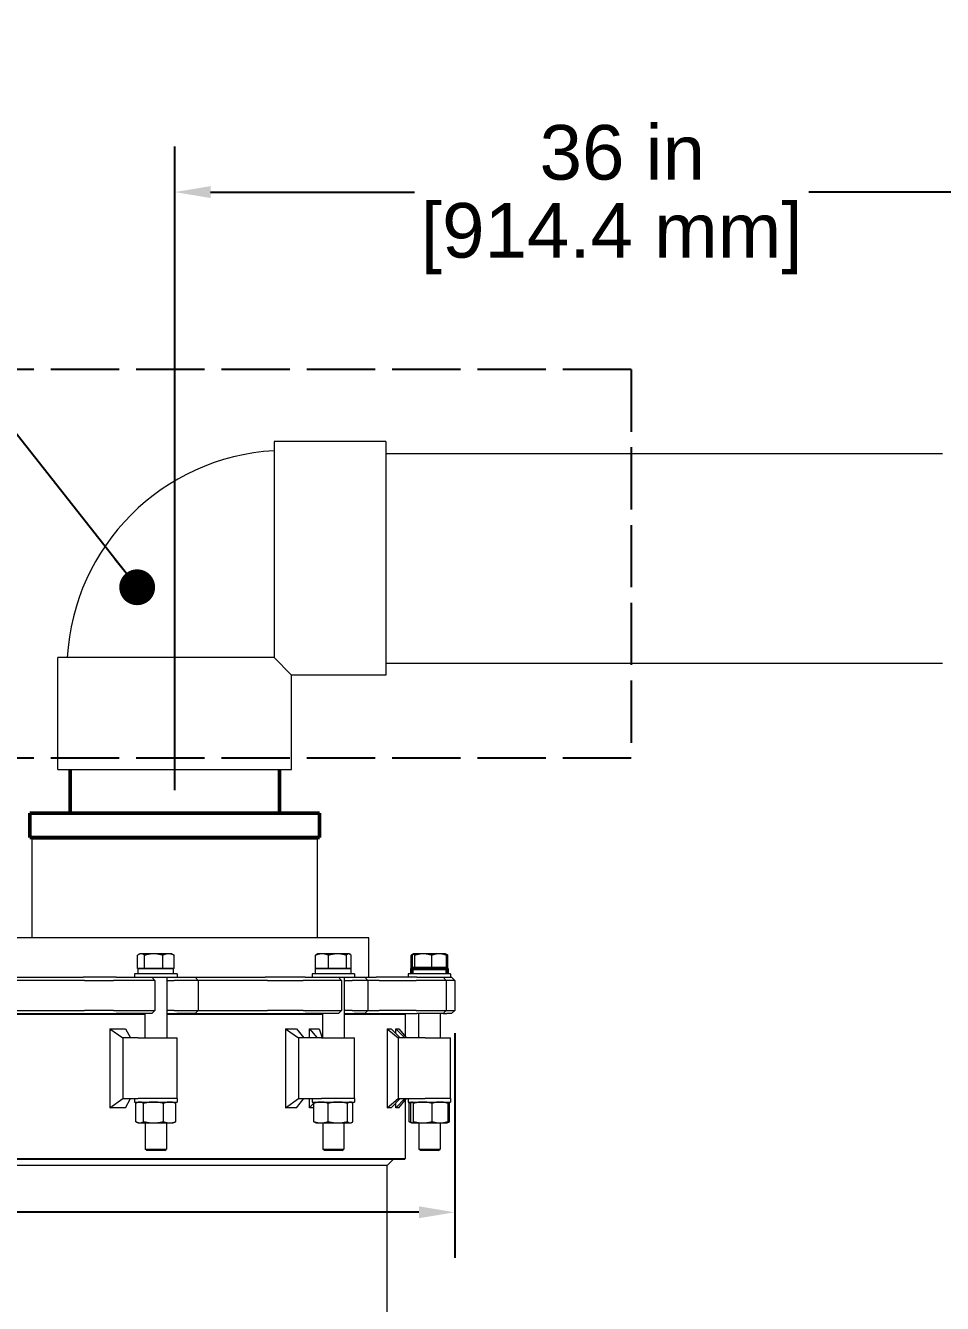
# Model space of a CAD drawing. Header units: inches. Extents: x 19 to 503, y 7 to 322.
# Drawn here: x 112.9 to 150.7, y 118.1 to 170.7 of the extents above; entities that cross this region are included whole.
import ezdxf

# ---------------------------------------------------------------- set-up
doc = ezdxf.new("R2010")
doc.units = ezdxf.units.IN
doc.header["$LTSCALE"] = 15
doc.header["$MEASUREMENT"] = 0
doc.linetypes.add('DASHED_SPACE', pattern=[0.2067, 0.1654, -0.0413])
for name, color, linetype, lineweight in [('Dimension (ANSI)', 7, 'Continuous', 25), ('Sketch Geometry (ANSI)', 7, 'Continuous', 25), ('Symbol (ANSI)', 7, 'Continuous', 25), ('Visible (ANSI)', 7, 'Continuous', 50)]:
    doc.layers.add(name, color=color, linetype=linetype, lineweight=lineweight)
doc.styles.add('MEMCOR Medium', font='arial.ttf')
doc.dimstyles.new('Default (ANSI)', dxfattribs={"dimscale": 15, "dimtxt": 0.15, "dimasz": 0.098425, "dimexe": 0.125, "dimexo": 0.0625, "dimgap": 0.031496, "dimtad": 0, "dimtih": 1, "dimtoh": 1, "dimdec": 4, "dimrnd": 1e-08, "dimzin": 3, "dimdsep": 46, "dimlunit": 5, "dimtxsty": 'MEMCOR Medium', "dimcen": 0.09, "dimdle": 0.393701, "dimclrd": 256, "dimclre": 256, "dimclrt": 256, "dimadec": 0, "dimazin": 1, "dimtfac": 0.8, "dimtofl": 0, "dimtmove": 0, "dimatfit": 3, "dimfxl": 1, "dimfrac": 1, "dimtolj": 1, "dimtzin": 4, "dimlwd": -1, "dimlwe": -1, "dimarcsym": 0})
doc.dimstyles.new('Default (ANSI)$7', dxfattribs={"dimscale": 15, "dimtxt": 0.15, "dimasz": 0.098425, "dimexe": 0.125, "dimexo": 0.0625, "dimgap": 0.031496, "dimtad": 0, "dimtih": 1, "dimtoh": 1, "dimdec": 4, "dimrnd": 1e-08, "dimzin": 3, "dimdsep": 46, "dimlunit": 5, "dimtxsty": 'MEMCOR Medium', "dimcen": 0.09, "dimdle": 0.393701, "dimclrd": 256, "dimclre": 256, "dimclrt": 256, "dimadec": 0, "dimazin": 1, "dimtfac": 0.8, "dimtofl": 0, "dimtmove": 0, "dimatfit": 3, "dimfxl": 1, "dimfrac": 1, "dimtolj": 1, "dimtzin": 4, "dimlwd": -1, "dimlwe": -1, "dimarcsym": 0})

# ---------------------------------------------------------------- blocks, each defined once
blk = doc.blocks.new('*D19')
at = {"layer": 'Defpoints', "color": 0, "transparency": 16777216}
for p in [(76.504, 130.124), (130.574, 130.124), (130.574, 121.816)]:
    blk.add_point(p, dxfattribs=at)
at = {"layer": 'Dimension (ANSI)', "transparency": 16777216}
for p, q in [((76.504, 129.186), (76.504, 119.941)), ((130.574, 129.186), (130.574, 119.941)), ((76.504, 121.816), (68.289, 121.816)), ((129.097, 121.816), (77.98, 121.816))]:
    blk.add_line(p, q, dxfattribs=at)
for points in [[(77.98, 122.062), (77.98, 121.57), (76.504, 121.816)], [(129.097, 122.062), (129.097, 121.57), (130.574, 121.816)]]:
    blk.add_solid(points, dxfattribs=at)
at = {"layer": 'Dimension (ANSI)', "transparency": 16777216, "char_height": 2.25, "attachment_point": 5, "style": 'MEMCOR Medium'}
for s, insert in [('\\A1; 54{\\H0.8x;\\S1#16;} in', (59.29, 124.13)), ('\\A1;[1373.4 mm]', (59.29, 119.902))]:
    blk.add_mtext(s, dxfattribs=dict(at, insert=insert))
blk = doc.blocks.new('*D20')
at = {"layer": 'Defpoints', "color": 0, "transparency": 16777216}
for p in [(155.039, 163.816), (155.039, 155.49), (119.039, 138.25)]:
    blk.add_point(p, dxfattribs=at)
at = {"layer": 'Dimension (ANSI)', "transparency": 16777216}
for p, q in [((119.039, 139.187), (119.039, 165.691)), ((155.039, 156.427), (155.039, 165.691)), ((120.515, 163.816), (128.914, 163.816)), ((153.563, 163.816), (145.164, 163.816))]:
    blk.add_line(p, q, dxfattribs=at)
for points in [[(120.515, 164.062), (120.515, 163.57), (119.039, 163.816)], [(153.563, 164.062), (153.563, 163.57), (155.039, 163.816)]]:
    blk.add_solid(points, dxfattribs=at)
at = {"layer": 'Dimension (ANSI)', "transparency": 16777216, "char_height": 2.25, "attachment_point": 5, "style": 'MEMCOR Medium'}
for s, insert in [('\\A1; 36 in', (137.039, 165.438)), ('\\A1;[914.4 mm]', (137.039, 161.901))]:
    blk.add_mtext(s, dxfattribs=dict(at, insert=insert))

msp = doc.modelspace()

# ---------------------------------------------------------------- linework, layer by layer
at = {"layer": 'Sketch Geometry (ANSI)', "linetype": 'DASHED_SPACE', "ltscale": 1.133667}
for p, q in [((137.84455, 156.5087), (25.36665, 156.5087)), ((137.84455, 140.5087), (25.36665, 140.5087))]:
    msp.add_line(p, q, dxfattribs=at)
at = {"layer": 'Sketch Geometry (ANSI)', "linetype": 'DASHED_SPACE', "ltscale": 1.032092}
msp.add_line((137.84455, 156.5087), (137.84455, 140.5087), dxfattribs=at)
at = {"layer": 'Visible (ANSI)', "linetype": 'Continuous', "lineweight": 18}
for p, q in [((123.12866, 153.55245), (123.12866, 144.64995)), ((127.73866, 153.55245), (123.12866, 153.55245)), ((127.73866, 153.55245), (127.73866, 143.92745)), ((127.73866, 153.05245), (150.66391, 153.05245)), ((123.12866, 144.64995), (114.22616, 144.64995)), ((114.22616, 140.03995), (114.22616, 144.64995)), ((123.12866, 144.64995), (123.85116, 143.92745)), ((127.73866, 144.42745), (150.66391, 144.42745)), ((127.73866, 143.92745), (123.85116, 143.92745)), ((123.85116, 140.03995), (123.85116, 143.92745)), ((114.22616, 140.03995), (123.85116, 140.03995)), ((124.91366, 137.1812), (113.16366, 137.1812)), ((113.16366, 133.1187), (113.16366, 137.1812)), ((124.91366, 133.1187), (124.91366, 137.1812)), ((127.03866, 133.1187), (111.03866, 133.1187)), ((127.03866, 131.4937), (127.03866, 133.1187)), ((117.51094, 131.85333), (117.51094, 132.39874)), ((117.60595, 132.45733), (117.5519, 132.42612)), ((117.65588, 132.45733), (117.60595, 132.45733)), ((118.17632, 132.45733), (117.65588, 132.45733)), ((117.80082, 131.85333), (117.80082, 132.39874)), ((118.78239, 132.45733), (118.17632, 132.45733)), ((118.55182, 131.85333), (118.55182, 132.39874)), ((118.91795, 132.45733), (118.78239, 132.45733)), ((118.91795, 132.45733), (118.972, 132.42612)), ((119.01295, 131.85333), (119.01295, 132.39874)), ((124.84194, 131.85333), (124.84194, 132.39874)), ((124.91762, 132.45733), (124.89448, 132.44397)), ((125.10975, 132.45733), (124.91762, 132.45733)), ((125.7434, 132.45733), (125.10975, 132.45733)), ((125.37757, 131.85333), (125.37757, 132.39874)), ((126.20726, 132.45733), (125.7434, 132.45733)), ((126.10924, 131.85333), (126.10924, 132.39874)), ((126.22962, 132.45733), (126.20726, 132.45733)), ((126.22962, 132.45733), (126.25276, 132.44397)), ((126.30529, 131.85333), (126.30529, 132.39874)), ((128.869, 132.45406), (128.77318, 132.39874)), ((128.77318, 131.85333), (128.77318, 132.39874)), ((128.83084, 131.85333), (128.83084, 132.39874)), ((128.87466, 132.45733), (128.869, 132.45406)), ((128.88028, 132.45733), (128.87466, 132.45733)), ((129.27962, 132.45733), (128.88028, 132.45733)), ((128.92971, 131.85333), (128.92971, 132.39874)), ((129.93001, 132.45733), (129.27962, 132.45733)), ((129.62954, 131.85333), (129.62954, 132.39874)), ((130.18666, 132.45733), (129.93001, 132.45733)), ((130.18666, 132.45733), (130.19232, 132.45406)), ((130.19232, 132.45406), (130.28815, 132.39874)), ((130.23049, 131.85333), (130.23049, 132.39874)), ((130.28815, 131.85333), (130.28815, 132.39874)), ((119.13695, 131.63433), (117.38695, 131.63433)), ((117.38695, 131.63433), (117.38695, 131.4937)), ((117.65588, 131.85333), (117.51094, 131.85333)), ((117.53245, 131.85333), (118.99145, 131.85333)), ((117.53245, 131.63433), (117.53245, 131.85333)), ((117.60595, 131.85333), (117.60595, 131.85333)), ((117.80082, 131.85333), (117.65588, 131.85333)), ((118.17632, 131.85333), (117.80082, 131.85333)), ((118.55182, 131.85333), (118.17632, 131.85333)), ((118.78239, 131.85333), (118.55182, 131.85333)), ((119.01295, 131.85333), (118.78239, 131.85333)), ((118.91795, 131.85333), (118.91795, 131.85333)), ((118.99145, 131.63433), (118.99145, 131.85333)), ((119.13695, 131.63433), (119.13695, 131.4937)), ((126.44862, 131.63433), (124.69862, 131.63433)), ((124.69862, 131.63433), (124.69862, 131.4937)), ((125.10975, 131.85333), (124.84194, 131.85333)), ((124.84412, 131.85333), (126.30312, 131.85333)), ((124.84412, 131.63433), (124.84412, 131.85333)), ((124.91762, 131.85333), (124.91762, 131.85333)), ((125.37757, 131.85333), (125.10975, 131.85333)), ((125.7434, 131.85333), (125.37757, 131.85333)), ((126.10924, 131.85333), (125.7434, 131.85333)), ((126.20726, 131.85333), (126.10924, 131.85333)), ((126.30529, 131.85333), (126.20726, 131.85333)), ((126.22962, 131.85333), (126.22962, 131.85333)), ((126.30312, 131.63433), (126.30312, 131.85333)), ((126.44862, 131.63433), (126.44862, 131.4937)), ((130.40566, 131.63433), (128.65566, 131.63433)), ((128.65566, 131.63433), (128.65566, 131.4937)), ((128.83084, 131.85333), (128.77318, 131.85333)), ((128.88028, 131.85333), (128.83084, 131.85333)), ((128.87466, 131.85333), (128.87466, 131.85333)), ((128.92971, 131.85333), (128.88028, 131.85333)), ((129.27962, 131.85333), (128.92971, 131.85333)), ((129.62954, 131.85333), (129.27962, 131.85333)), ((129.93001, 131.85333), (129.62954, 131.85333)), ((130.23049, 131.85333), (129.93001, 131.85333)), ((130.18666, 131.85333), (130.18666, 131.85333)), ((130.28815, 131.85333), (130.23049, 131.85333)), ((130.40566, 131.63433), (130.40566, 131.4937)), ((110.75856, 131.4937), (115.26181, 131.4937)), ((115.32309, 131.3637), (110.7963, 131.3637)), ((116.0826, 131.4937), (115.26181, 131.4937)), ((115.32309, 131.3637), (115.97451, 131.3637)), ((115.97451, 131.3637), (116.51279, 131.3637)), ((116.62088, 131.4937), (116.0826, 131.4937)), ((117.86789, 131.3637), (116.51279, 131.3637)), ((116.62088, 131.4937), (117.79982, 131.4937)), ((117.79982, 131.4937), (118.03746, 131.4937)), ((118.10667, 131.3637), (117.86789, 131.3637)), ((118.03746, 131.4937), (118.09358, 131.4937)), ((118.09358, 131.4937), (118.22358, 131.3637)), ((118.09358, 131.4937), (119.12314, 131.4937)), ((118.22358, 131.3637), (118.10667, 131.3637)), ((118.22358, 131.3637), (118.22358, 130.1237)), ((118.70945, 131.4937), (118.70945, 128.9937)), ((118.70945, 131.3637), (119.01291, 131.3637)), ((119.36537, 131.3637), (119.01291, 131.3637)), ((119.12314, 131.4937), (119.29018, 131.4937)), ((119.29018, 131.4937), (119.51763, 131.4937)), ((119.5939, 131.3637), (119.36537, 131.3637)), ((119.51763, 131.4937), (119.8772, 131.4937)), ((120.0072, 131.3637), (119.5939, 131.3637)), ((119.8772, 131.4937), (122.76308, 131.4937)), ((119.8772, 131.4937), (120.0072, 131.3637)), ((122.86357, 131.3637), (120.0072, 131.3637)), ((120.0072, 131.3637), (120.0072, 130.1237)), ((123.60007, 131.4937), (122.76308, 131.4937)), ((122.86357, 131.3637), (123.52785, 131.3637)), ((123.52785, 131.3637), (124.33344, 131.3637)), ((124.40566, 131.4937), (123.60007, 131.4937)), ((125.69881, 131.3637), (124.33344, 131.3637)), ((124.40566, 131.4937), (125.59353, 131.4937)), ((125.59353, 131.4937), (125.75655, 131.4937)), ((125.8626, 131.3637), (125.69881, 131.3637)), ((125.75655, 131.4937), (125.77865, 131.4937)), ((125.77865, 131.4937), (125.90865, 131.3637)), ((125.77865, 131.4937), (126.44862, 131.4937)), ((125.90865, 131.3637), (125.8626, 131.3637)), ((125.90865, 131.3637), (125.90865, 130.1237)), ((126.02112, 131.4937), (126.02112, 128.9937)), ((126.02112, 131.3637), (126.35311, 131.3637)), ((126.70364, 131.3637), (126.35311, 131.3637)), ((126.44862, 131.4937), (126.59359, 131.4937)), ((126.59359, 131.4937), (126.74134, 131.4937)), ((126.85209, 131.3637), (126.70364, 131.3637)), ((126.74134, 131.4937), (126.87015, 131.4937)), ((127.00015, 131.3637), (126.85209, 131.3637)), ((126.87015, 131.4937), (127.3376, 131.4937)), ((126.87015, 131.4937), (127.00015, 131.3637)), ((127.462, 131.3637), (127.00015, 131.3637)), ((127.00015, 131.3637), (127.00015, 130.1237)), ((128.06338, 131.4937), (127.3376, 131.4937)), ((127.462, 131.3637), (128.03802, 131.3637)), ((128.03802, 131.3637), (128.98827, 131.3637)), ((129.01363, 131.4937), (128.06338, 131.4937)), ((130.15604, 131.3637), (128.98827, 131.3637)), ((129.01363, 131.4937), (130.02959, 131.4937)), ((130.02959, 131.4937), (130.09316, 131.4937)), ((130.09316, 131.4937), (130.09616, 131.4937)), ((130.09616, 131.4937), (130.22616, 131.3637)), ((130.09616, 131.4937), (130.40566, 131.4937)), ((130.21991, 131.3637), (130.15604, 131.3637)), ((130.22616, 131.3637), (130.21991, 131.3637)), ((130.51524, 131.3637), (130.22616, 131.3637)), ((130.22616, 131.3637), (130.22616, 130.1237)), ((130.40566, 131.4937), (130.43265, 131.4937)), ((130.43265, 131.4937), (130.44354, 131.4937)), ((130.44354, 131.4937), (130.57354, 131.3637)), ((130.56102, 131.3637), (130.51524, 131.3637)), ((130.57354, 131.3637), (130.56102, 131.3637)), ((130.57354, 131.3637), (130.57354, 130.1237)), ((117.81445, 129.96245), (109.15629, 129.96245)), ((110.5293, 129.9937), (115.60505, 129.9937)), ((110.7963, 130.1237), (115.32309, 130.1237)), ((115.97451, 130.1237), (115.32309, 130.1237)), ((115.60505, 129.9937), (116.0826, 129.9937)), ((116.51279, 130.1237), (115.97451, 130.1237)), ((116.0826, 129.9937), (116.62088, 129.9937)), ((116.51279, 130.1237), (117.86789, 130.1237)), ((117.79982, 129.9937), (116.62088, 129.9937)), ((118.03746, 129.9937), (117.79982, 129.9937)), ((117.81445, 129.9937), (117.81445, 128.9937)), ((117.86789, 130.1237), (118.10667, 130.1237)), ((118.09358, 129.9937), (118.03746, 129.9937)), ((118.09358, 129.9937), (118.22358, 130.1237)), ((118.10667, 130.1237), (118.22358, 130.1237)), ((119.01291, 130.1237), (118.70945, 130.1237)), ((118.70945, 129.9937), (119.12101, 129.9937)), ((125.12612, 129.96245), (118.70945, 129.96245)), ((119.01291, 130.1237), (119.36537, 130.1237)), ((119.29018, 129.9937), (119.12101, 129.9937)), ((119.51763, 129.9937), (119.29018, 129.9937)), ((119.36537, 130.1237), (119.5939, 130.1237)), ((119.8772, 129.9937), (119.51763, 129.9937)), ((119.5939, 130.1237), (120.0072, 130.1237)), ((119.8772, 129.9937), (120.0072, 130.1237)), ((119.8772, 129.9937), (123.05238, 129.9937)), ((120.0072, 130.1237), (122.86357, 130.1237)), ((123.52785, 130.1237), (122.86357, 130.1237)), ((123.05238, 129.9937), (123.60007, 129.9937)), ((124.33344, 130.1237), (123.52785, 130.1237)), ((123.60007, 129.9937), (124.40566, 129.9937)), ((124.33344, 130.1237), (125.69881, 130.1237)), ((125.59353, 129.9937), (124.40566, 129.9937)), ((125.12612, 129.9937), (125.12612, 128.9937)), ((125.75655, 129.9937), (125.59353, 129.9937)), ((125.69881, 130.1237), (125.8626, 130.1237)), ((125.77865, 129.9937), (125.75655, 129.9937)), ((125.77865, 129.9937), (125.90865, 130.1237)), ((125.8626, 130.1237), (125.90865, 130.1237)), ((126.35311, 130.1237), (126.02112, 130.1237)), ((126.02112, 129.9937), (126.42534, 129.9937)), ((128.53987, 129.96245), (126.02112, 129.96245)), ((126.35311, 130.1237), (126.70364, 130.1237)), ((126.59359, 129.9937), (126.42534, 129.9937)), ((126.74134, 129.9937), (126.59359, 129.9937)), ((126.70364, 130.1237), (126.85209, 130.1237)), ((126.87015, 129.9937), (126.74134, 129.9937)), ((126.85209, 130.1237), (127.00015, 130.1237)), ((126.87015, 129.9937), (127.00015, 130.1237)), ((126.87015, 129.9937), (127.52892, 129.9937)), ((127.00015, 130.1237), (127.462, 130.1237)), ((128.03802, 130.1237), (127.462, 130.1237)), ((127.52892, 129.9937), (128.06338, 129.9937)), ((128.98827, 130.1237), (128.03802, 130.1237)), ((128.06338, 129.9937), (129.01363, 129.9937)), ((128.53987, 129.04586), (128.53987, 129.96245)), ((128.98827, 130.1237), (130.15604, 130.1237)), ((130.02959, 129.9937), (129.01363, 129.9937)), ((129.08316, 129.9937), (129.08316, 128.9937)), ((129.97816, 129.9937), (129.97816, 128.9937)), ((130.09316, 129.9937), (130.02959, 129.9937)), ((130.09616, 129.9937), (130.09316, 129.9937)), ((130.09616, 129.9937), (130.22616, 130.1237)), ((130.09616, 129.9937), (130.24538, 129.9937)), ((130.15604, 130.1237), (130.21991, 130.1237)), ((130.21991, 130.1237), (130.22616, 130.1237)), ((130.22616, 130.1237), (130.51524, 130.1237)), ((130.38709, 129.9937), (130.24538, 129.9937)), ((130.43265, 129.9937), (130.38709, 129.9937)), ((130.44354, 129.9937), (130.43265, 129.9937)), ((130.44354, 129.9937), (130.57354, 130.1237)), ((130.51524, 130.1237), (130.56102, 130.1237)), ((130.56102, 130.1237), (130.57354, 130.1237)), ((116.37201, 129.36855), (116.37201, 126.11885)), ((116.37201, 129.36855), (117.0163, 129.36855)), ((116.37201, 129.36855), (116.90094, 128.9937)), ((117.53441, 128.9937), (116.90094, 128.9937)), ((116.90094, 128.9937), (116.90094, 126.4937)), ((117.0163, 129.36855), (117.21839, 128.9937)), ((117.53441, 128.9937), (119.13695, 128.9937)), ((119.13695, 126.4937), (119.13695, 128.9937)), ((123.60604, 129.36855), (123.60604, 126.11885)), ((123.60604, 129.36855), (124.0487, 129.36855)), ((123.60604, 129.36855), (124.13944, 128.9937)), ((124.0487, 129.36855), (124.35623, 128.9937)), ((125.08749, 128.9937), (124.13944, 128.9937)), ((124.13944, 128.9937), (124.13944, 126.4937)), ((124.59606, 129.36855), (124.9118, 128.9937)), ((124.59606, 128.9937), (124.59606, 129.36855)), ((124.59606, 129.36855), (124.9948, 129.36855)), ((124.9948, 129.36855), (125.11169, 128.9937)), ((125.08749, 128.9937), (126.44862, 128.9937)), ((126.44862, 126.4937), (126.44862, 128.9937)), ((127.78499, 129.36855), (127.78499, 126.11885)), ((127.78499, 129.36855), (127.95862, 129.36855)), ((127.78499, 129.36855), (128.24165, 128.9937)), ((127.95862, 129.36855), (128.32478, 128.9937)), ((128.15083, 129.36855), (128.51987, 128.9937)), ((128.15083, 129.17178), (128.15083, 129.36855)), ((128.15083, 129.36855), (128.27266, 129.36855)), ((129.35996, 128.9937), (128.24165, 128.9937)), ((128.24165, 128.9937), (128.24165, 126.4937)), ((128.27266, 129.36855), (128.58306, 128.9937)), ((129.35996, 128.9937), (130.40566, 128.9937)), ((130.40566, 126.4937), (130.40566, 128.9937)), ((116.37201, 126.11885), (116.90094, 126.4937)), ((116.90094, 126.4937), (117.53441, 126.4937)), ((117.0163, 126.11885), (117.21839, 126.4937)), ((117.38695, 126.4937), (117.38695, 126.35308)), ((117.38695, 126.35308), (119.13695, 126.35308)), ((117.43882, 125.54594), (117.43882, 126.30121)), ((117.54295, 126.35308), (117.48371, 126.32545)), ((119.13695, 126.4937), (117.53441, 126.4937)), ((119.13695, 126.4937), (117.53441, 126.4937)), ((117.75653, 125.54594), (117.75653, 126.30121)), ((118.57966, 125.54594), (118.57966, 126.30121)), ((118.98095, 126.35308), (119.04019, 126.32545)), ((119.08507, 125.54594), (119.08507, 126.30121)), ((119.13695, 126.4937), (119.13695, 126.35308)), ((123.60604, 126.11885), (124.13944, 126.4937)), ((124.0487, 126.11885), (124.35623, 126.4937)), ((124.13944, 126.4937), (125.08749, 126.4937)), ((124.59606, 126.11885), (124.59606, 126.4937)), ((124.59606, 126.11885), (124.79335, 126.35308)), ((124.69862, 126.4937), (124.69862, 126.35308)), ((124.69862, 126.35308), (126.44862, 126.35308)), ((124.77168, 125.54594), (124.77168, 126.30121)), ((124.85462, 126.35308), (124.82925, 126.34125)), ((126.44862, 126.4937), (125.08749, 126.4937)), ((126.44862, 126.4937), (125.08749, 126.4937)), ((125.35874, 125.54594), (125.35874, 126.30121)), ((126.16068, 125.54594), (126.16068, 126.30121)), ((126.29262, 126.35308), (126.31798, 126.34125)), ((126.37556, 125.54594), (126.37556, 126.30121)), ((126.44862, 126.4937), (126.44862, 126.35308)), ((127.78499, 126.11885), (128.24165, 126.4937)), ((127.95862, 126.11885), (128.32478, 126.4937)), ((128.15083, 126.11885), (128.51987, 126.4937)), ((128.15083, 126.11885), (128.15083, 126.31562)), ((128.24165, 126.4937), (129.35996, 126.4937)), ((128.27266, 126.11885), (128.58306, 126.4937)), ((128.53987, 124.02495), (128.53987, 126.44154)), ((128.65566, 126.4937), (128.65566, 126.35308)), ((128.65566, 126.35308), (130.40566, 126.35308)), ((128.80546, 126.35018), (128.70043, 126.30121)), ((128.70043, 125.54594), (128.70043, 126.30121)), ((128.76363, 125.54594), (128.76363, 126.30121)), ((128.81166, 126.35308), (128.80546, 126.35018)), ((128.872, 125.54594), (128.872, 126.30121)), ((130.40566, 126.4937), (129.35996, 126.4937)), ((130.40566, 126.4937), (129.35996, 126.4937)), ((129.63903, 125.54594), (129.63903, 126.30121)), ((130.24966, 126.35308), (130.25587, 126.35018)), ((130.25587, 126.35018), (130.36089, 126.30121)), ((130.2977, 125.54594), (130.2977, 126.30121)), ((130.36089, 125.54594), (130.36089, 126.30121)), ((130.40566, 126.4937), (130.40566, 126.35308)), ((117.0163, 126.11885), (116.37201, 126.11885)), ((124.0487, 126.11885), (123.60604, 126.11885)), ((124.77168, 126.11885), (124.59606, 126.11885)), ((127.95862, 126.11885), (127.78499, 126.11885)), ((128.27266, 126.11885), (128.15083, 126.11885)), ((117.54295, 125.49408), (117.48371, 125.5217)), ((117.54295, 125.49408), (117.59768, 125.49408)), ((117.59768, 125.49408), (118.1681, 125.49408)), ((117.82445, 125.49408), (117.82445, 124.41944)), ((118.1681, 125.49408), (118.83237, 125.49408)), ((118.69945, 125.49408), (118.69945, 124.41944)), ((118.83237, 125.49408), (118.98095, 125.49408)), ((118.98095, 125.49408), (119.04019, 125.5217)), ((124.85462, 125.49408), (124.82925, 125.5059)), ((124.85462, 125.49408), (125.06521, 125.49408)), ((125.06521, 125.49408), (125.75971, 125.49408)), ((125.13612, 125.49408), (125.13612, 124.41944)), ((125.75971, 125.49408), (126.26812, 125.49408)), ((126.01112, 125.49408), (126.01112, 124.41944)), ((126.26812, 125.49408), (126.29262, 125.49408)), ((126.29262, 125.49408), (126.31798, 125.5059)), ((128.80546, 125.49697), (128.70043, 125.54594)), ((128.81166, 125.49408), (128.80546, 125.49697)), ((128.81166, 125.49408), (128.81782, 125.49408)), ((128.81782, 125.49408), (129.25551, 125.49408)), ((129.09316, 125.49408), (129.09316, 124.41944)), ((129.25551, 125.49408), (129.96836, 125.49408)), ((129.96816, 125.49408), (129.96816, 124.41944)), ((129.96836, 125.49408), (130.24966, 125.49408)), ((130.24966, 125.49408), (130.25587, 125.49697)), ((130.25587, 125.49697), (130.36089, 125.54594)), ((117.82445, 124.41944), (118.69945, 124.41944)), ((117.89261, 124.35333), (117.82445, 124.41944)), ((118.63129, 124.35333), (117.89261, 124.35333)), ((118.63129, 124.35333), (118.69945, 124.41944)), ((125.13612, 124.41944), (126.01112, 124.41944)), ((125.20428, 124.35333), (125.13612, 124.41944)), ((125.94296, 124.35333), (125.20428, 124.35333)), ((125.94296, 124.35333), (126.01112, 124.41944)), ((129.09316, 124.41944), (129.96816, 124.41944)), ((129.16133, 124.35333), (129.09316, 124.41944)), ((129.9, 124.35333), (129.16133, 124.35333)), ((129.9, 124.35333), (129.96816, 124.41944)), ((78.53744, 124.02495), (128.53987, 124.02495)), ((128.50859, 123.9937), (78.56869, 123.9937)), ((127.78503, 123.7437), (79.28895, 123.7437)), ((127.78503, 123.7437), (128.035, 123.9937)), ((127.78836, 102.71642), (127.78836, 123.74703))]:
    msp.add_line(p, q, dxfattribs=at)
at = {"layer": 'Visible (ANSI)'}
for p, q in [((114.72616, 140.03995), (114.72616, 138.24995)), ((123.35116, 140.03995), (123.35116, 138.24995)), ((125.00666, 138.24995), (113.07066, 138.24995)), ((113.07066, 137.24995), (113.07066, 138.24995)), ((125.00666, 137.24995), (125.00666, 138.24995)), ((125.00666, 137.24995), (113.07066, 137.24995)), ((113.66366, 137.1812), (113.66366, 137.24995)), ((124.41366, 137.1812), (124.41366, 137.24995)), ((128.80116, 131.85333), (130.26016, 131.85333)), ((128.80116, 131.63433), (128.80116, 131.85333)), ((130.26016, 131.63433), (130.26016, 131.85333))]:
    msp.add_line(p, q, dxfattribs=at)
at = {"layer": 'Visible (ANSI)', "linetype": 'Continuous', "lineweight": 18}
msp.add_arc((123.62866, 144.14995), 9.0275, 93.175027, 176.824973, dxfattribs=at)
for points, weights in [([(117.65588, 132.45733), (117.58862, 132.45733), (117.51094, 132.39874)], [1, 1.0379548493, 1]), ([(117.80082, 132.39874), (117.72315, 132.45733), (117.65588, 132.45733)], [1, 1.0379548493, 1]), ([(118.17632, 132.45733), (118.00205, 132.45733), (117.80082, 132.39874)], [1, 1.0379548493, 1]), ([(118.55182, 132.39874), (118.35059, 132.45733), (118.17632, 132.45733)], [1, 1.0379548493, 1]), ([(118.78239, 132.45733), (118.67538, 132.45733), (118.55182, 132.39874)], [1, 1.0379548493, 1]), ([(119.01295, 132.39874), (118.88939, 132.45733), (118.78239, 132.45733)], [1, 1.0379548493, 1]), ([(118.972, 132.42612), (118.99181, 132.41468), (119.01295, 132.39874)], [1.01477953359, 1.01005189042, 1]), ([(125.10975, 132.45733), (124.98546, 132.45733), (124.84194, 132.39874)], [1, 1.0379548493, 1]), ([(124.84194, 132.39874), (124.86964, 132.42963), (124.89448, 132.44397)], [1, 1.01965956375, 1.01895290532]), ([(125.37757, 132.39874), (125.23405, 132.45733), (125.10975, 132.45733)], [1, 1.0379548493, 1]), ([(125.7434, 132.45733), (125.57362, 132.45733), (125.37757, 132.39874)], [1, 1.0379548493, 1]), ([(126.10924, 132.39874), (125.91319, 132.45733), (125.7434, 132.45733)], [1, 1.0379548493, 1]), ([(126.20726, 132.45733), (126.16177, 132.45733), (126.10924, 132.39874)], [1, 1.0379548493, 1]), ([(126.30529, 132.39874), (126.25276, 132.45733), (126.20726, 132.45733)], [1, 1.0379548493, 1]), ([(128.85121, 132.4361), (128.81394, 132.42227), (128.77318, 132.39874)], [1.01810318657, 1.01490424563, 1]), ([(128.88028, 132.45733), (128.85733, 132.45733), (128.83084, 132.39874)], [1, 1.0379548493, 1]), ([(128.92971, 132.39874), (128.90322, 132.45733), (128.88028, 132.45733)], [1, 1.0379548493, 1]), ([(129.27962, 132.45733), (129.11723, 132.45733), (128.92971, 132.39874)], [1, 1.0379548493, 1]), ([(129.62954, 132.39874), (129.44202, 132.45733), (129.27962, 132.45733)], [1, 1.0379548493, 1]), ([(129.93001, 132.45733), (129.79056, 132.45733), (129.62954, 132.39874)], [1, 1.0379548493, 1]), ([(130.23049, 132.39874), (130.06946, 132.45733), (129.93001, 132.45733)], [1, 1.0379548493, 1]), ([(130.19232, 132.45406), (130.21012, 132.44379), (130.23049, 132.39874)], [1.01375847525, 1.02892942038, 1]), ([(130.28815, 132.39874), (130.24739, 132.42227), (130.21012, 132.4361)], [1, 1.01490424563, 1.01810318657]), ([(117.59768, 126.35308), (117.52395, 126.35308), (117.43882, 126.30121)], [1, 1.0379548493, 1]), ([(117.75653, 126.30121), (117.6714, 126.35308), (117.59768, 126.35308)], [1, 1.0379548493, 1]), ([(118.1681, 126.35308), (117.97709, 126.35308), (117.75653, 126.30121)], [1, 1.0379548493, 1]), ([(118.57966, 126.30121), (118.35911, 126.35308), (118.1681, 126.35308)], [1, 1.0379548493, 1]), ([(118.83237, 126.35308), (118.71509, 126.35308), (118.57966, 126.30121)], [1, 1.0379548493, 1]), ([(119.08507, 126.30121), (118.94965, 126.35308), (118.83237, 126.35308)], [1, 1.0379548493, 1]), ([(119.04019, 126.32545), (119.0619, 126.31532), (119.08507, 126.30121)], [1.01477953359, 1.01005189042, 1]), ([(125.06521, 126.35308), (124.92898, 126.35308), (124.77168, 126.30121)], [1, 1.0379548493, 1]), ([(124.77168, 126.30121), (124.80203, 126.32856), (124.82925, 126.34125)], [1, 1.01965956375, 1.01895290532]), ([(125.35874, 126.30121), (125.20143, 126.35308), (125.06521, 126.35308)], [1, 1.0379548493, 1]), ([(125.75971, 126.35308), (125.57362, 126.35308), (125.35874, 126.30121)], [1, 1.0379548493, 1]), ([(126.16068, 126.30121), (125.9458, 126.35308), (125.75971, 126.35308)], [1, 1.0379548493, 1]), ([(126.26812, 126.35308), (126.21825, 126.35308), (126.16068, 126.30121)], [1, 1.0379548493, 1]), ([(126.37556, 126.30121), (126.31798, 126.35308), (126.26812, 126.35308)], [1, 1.0379548493, 1]), ([(128.78596, 126.33429), (128.7451, 126.32204), (128.70043, 126.30121)], [1.01810318657, 1.01490424563, 1]), ([(128.81782, 126.35308), (128.79267, 126.35308), (128.76363, 126.30121)], [1, 1.0379548493, 1]), ([(128.872, 126.30121), (128.84296, 126.35308), (128.81782, 126.35308)], [1, 1.0379548493, 1]), ([(129.25551, 126.35308), (129.07752, 126.35308), (128.872, 126.30121)], [1, 1.0379548493, 1]), ([(129.63903, 126.30121), (129.43351, 126.35308), (129.25551, 126.35308)], [1, 1.0379548493, 1]), ([(129.96836, 126.35308), (129.81552, 126.35308), (129.63903, 126.30121)], [1, 1.0379548493, 1]), ([(130.2977, 126.30121), (130.12121, 126.35308), (129.96836, 126.35308)], [1, 1.0379548493, 1]), ([(130.25587, 126.35018), (130.27537, 126.34109), (130.2977, 126.30121)], [1.01375847525, 1.02892942038, 1]), ([(130.36089, 126.30121), (130.31622, 126.32204), (130.27537, 126.33429)], [1, 1.01490424563, 1.01810318657]), ([(117.43882, 125.54594), (117.52395, 125.49408), (117.59768, 125.49408)], [1, 1.0379548493, 1]), ([(117.59768, 125.49408), (117.6714, 125.49408), (117.75653, 125.54594)], [1, 1.0379548493, 1]), ([(117.75653, 125.54594), (117.97709, 125.49408), (118.1681, 125.49408)], [1, 1.0379548493, 1]), ([(118.1681, 125.49408), (118.35911, 125.49408), (118.57966, 125.54594)], [1, 1.0379548493, 1]), ([(118.57966, 125.54594), (118.71509, 125.49408), (118.83237, 125.49408)], [1, 1.0379548493, 1]), ([(118.83237, 125.49408), (118.94965, 125.49408), (119.08507, 125.54594)], [1, 1.0379548493, 1]), ([(119.08507, 125.54594), (119.0619, 125.53183), (119.04019, 125.5217)], [1, 1.01005189042, 1.01477953359]), ([(124.82925, 125.5059), (124.80203, 125.51859), (124.77168, 125.54594)], [1.01895290532, 1.01965956375, 1]), ([(124.77168, 125.54594), (124.92898, 125.49408), (125.06521, 125.49408)], [1, 1.0379548493, 1]), ([(125.06521, 125.49408), (125.20143, 125.49408), (125.35874, 125.54594)], [1, 1.0379548493, 1]), ([(125.35874, 125.54594), (125.57362, 125.49408), (125.75971, 125.49408)], [1, 1.0379548493, 1]), ([(125.75971, 125.49408), (125.9458, 125.49408), (126.16068, 125.54594)], [1, 1.0379548493, 1]), ([(126.16068, 125.54594), (126.21825, 125.49408), (126.26812, 125.49408)], [1, 1.0379548493, 1]), ([(126.26812, 125.49408), (126.31798, 125.49408), (126.37556, 125.54594)], [1, 1.0379548493, 1]), ([(128.70043, 125.54594), (128.7451, 125.52511), (128.78596, 125.51287)], [1, 1.01490424563, 1.01810318657]), ([(128.76363, 125.54594), (128.79267, 125.49408), (128.81782, 125.49408)], [1, 1.0379548493, 1]), ([(128.81782, 125.49408), (128.84296, 125.49408), (128.872, 125.54594)], [1, 1.0379548493, 1]), ([(128.872, 125.54594), (129.07752, 125.49408), (129.25551, 125.49408)], [1, 1.0379548493, 1]), ([(129.25551, 125.49408), (129.43351, 125.49408), (129.63903, 125.54594)], [1, 1.0379548493, 1]), ([(129.63903, 125.54594), (129.81552, 125.49408), (129.96836, 125.49408)], [1, 1.0379548493, 1]), ([(129.96836, 125.49408), (130.12121, 125.49408), (130.2977, 125.54594)], [1, 1.0379548493, 1]), ([(130.2977, 125.54594), (130.27537, 125.50606), (130.25587, 125.49697)], [1, 1.02892942038, 1.01375847525]), ([(130.27537, 125.51287), (130.31622, 125.52511), (130.36089, 125.54594)], [1.01810318657, 1.01490424563, 1])]:
    msp.add_rational_spline(points, weights, degree=2, dxfattribs=at)
for points in [[(128.53987, 129.96245), (128.52945, 129.97287), (128.51902, 129.98328), (128.50859, 129.9937)], [(128.50859, 123.9937), (128.51902, 124.00412), (128.52945, 124.01454), (128.53987, 124.02495)]]:
    msp.add_open_spline(points, degree=3, dxfattribs=at)

# ---------------------------------------------------------------- dimensions: what is measured, and where the dimension line sits
at = {"layer": 'Dimension (ANSI)'}
for base, p1, p2, text, override, picture, middle in [((155.0389065809, 163.8158545642), (119.0386565809, 138.2499503961), (155.0389065809, 155.4899503961), ' <> in\\X[914.4 mm]', {"dimgap": 0.031496, "dimtih": 0, "dimtoh": 0, "dimdec": 4, "dimpost": '', "dimtol": 0, "dimlim": 0, "dimtp": 0, "dimtm": 0, "dimtdec": 2, "dimatfit": 1}, '*D20', (137.0387815809, 163.8158545642)), ((130.57354, 121.81607), (76.50377, 130.1237), (130.57354, 130.1237), ' <> in\\X[1373.4 mm]', {"dimgap": 0.031496, "dimtih": 0, "dimtoh": 0, "dimdec": 4, "dimpost": '', "dimtol": 0, "dimlim": 0, "dimtp": 0, "dimtm": 0, "dimtdec": 2, "dimatfit": 2}, '*D19', (59.29015, 121.81607))]:
    dim = msp.add_linear_dim(base=base, p1=p1, p2=p2, angle=180, text=text, dimstyle='Default (ANSI)', override=override, dxfattribs=at)
    dim.commit()
    dim.dimension.update_dxf_attribs({"geometry": picture, "text_midpoint": middle, "dimtype": 160})

# ---------------------------------------------------------------- leaders
at = {"layer": 'Symbol (ANSI)', "annotation_type": 0, "has_hookline": 1, "hookline_direction": 1, "text_width": 70.15365}
msp.add_leader([(117.49223, 147.5468), (102.21511, 166.90784), (100.73873, 166.90784)], dimstyle='Default (ANSI)$7', override={"dimasz": 0.098425, "dimtad": 0, "dimldrblk": 'Dot'}, dxfattribs=at)

doc.saveas('drawing.dxf')
